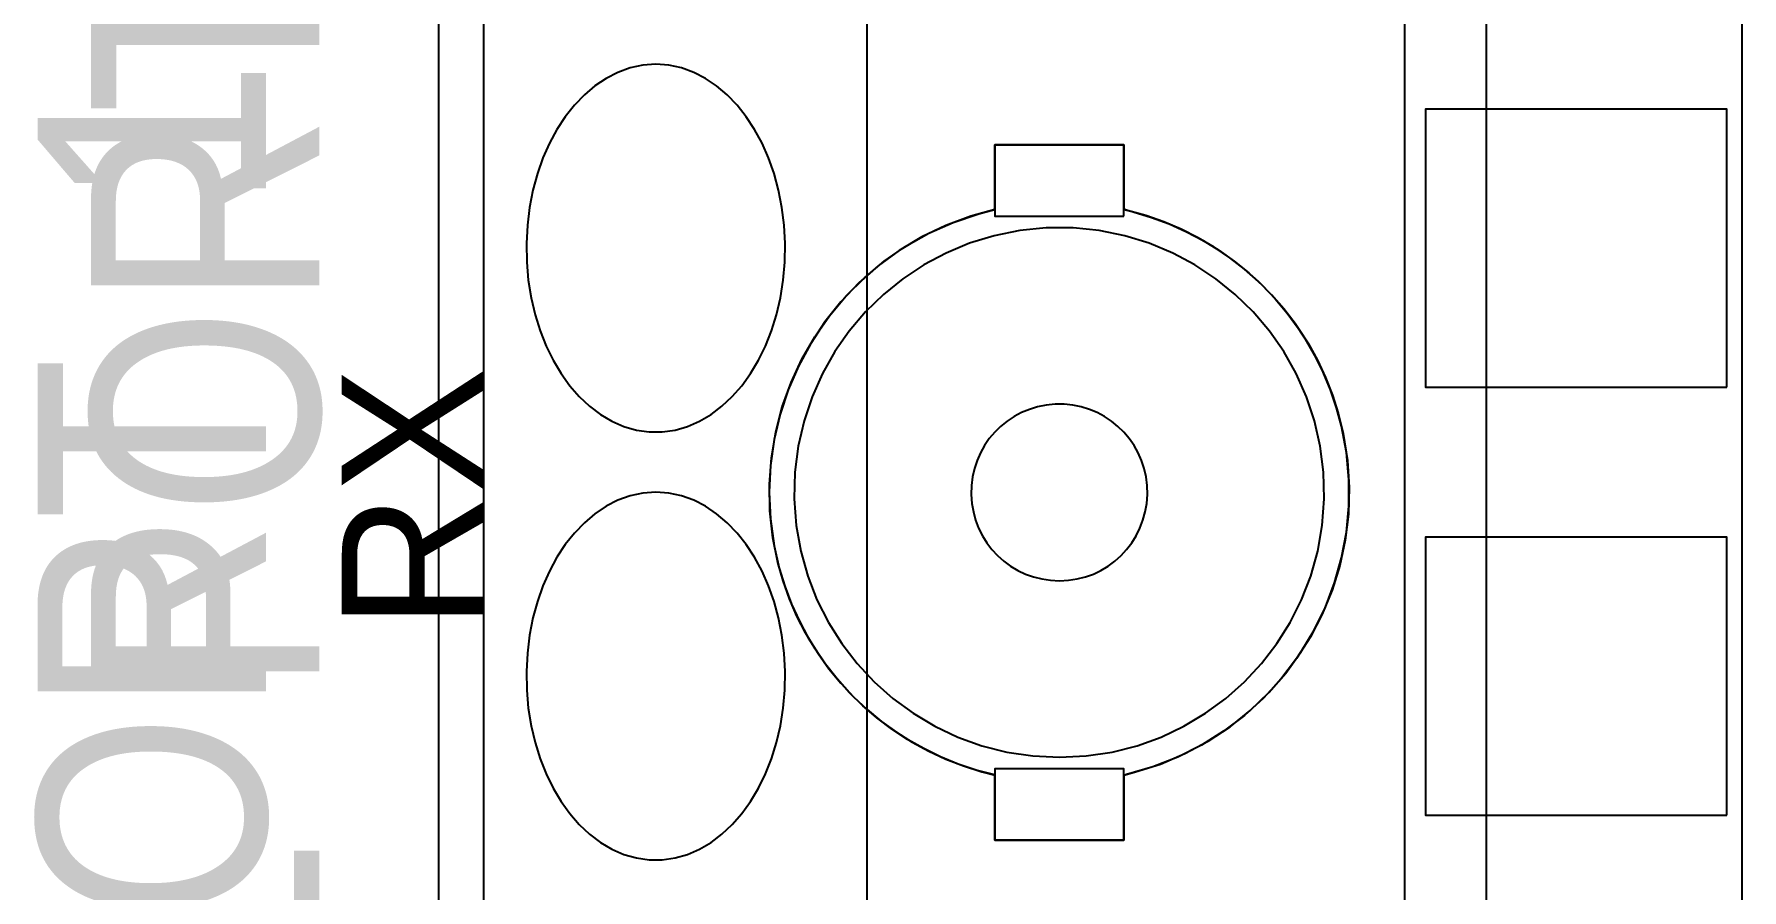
# Model space of a CAD drawing. Extents: x -11 to 35.7, y -8.8 to 26.3.
# Drawn here: x 20.533 to 21.331, y 9.202 to 9.602 of the extents above; entities that cross this region are included whole.
import ezdxf

# ---------------------------------------------------------------- set-up
doc = ezdxf.new("R2010")
doc.units = 0
doc.header["$MEASUREMENT"] = 0
for name, color, linetype in [('3_01___1__10-100BASE_T__A', 7, 'CONTINUOUS'), ('3_02___1__10-100BASE_T__EI', 7, 'CONTINUOUS'), ('3_03___1__100BASE_FX_MM_LC', 7, 'CONTINUOUS'), ('3_04___1__100BASE_FX_MM_LC', 7, 'CONTINUOUS'), ('3_05___2__10-100BASE_T__EI', 7, 'CONTINUOUS'), ('3_06___2__100BASE_FX_MM_LC', 7, 'CONTINUOUS'), ('3_07___1__10-100BASE_T___1', 7, 'CONTINUOUS'), ('3_08___1__10-100BASE_T___1', 7, 'CONTINUOUS'), ('3_09___2__10-100BASE_T___1', 7, 'CONTINUOUS'), ('3_10___2__100BASE_FX_MM_LC', 7, 'CONTINUOUS')]:
    doc.layers.add(name, color=color, linetype=linetype)

msp = doc.modelspace()

# ---------------------------------------------------------------- linework, layer by layer
at = {"layer": '3_01___1__10-100BASE_T__A'}
for points in [[(21.21171, 9.14373), (21.21171, 9.23354), (21.21171, 9.32518), (21.21171, 9.41621), (21.21171, 9.50418), (21.21171, 9.58662), (21.21171, 9.66108)], [(20.74288, 9.65571), (20.74288, 9.5817), (20.74288, 9.49976), (20.74288, 9.41233), (20.74288, 9.32186), (20.74288, 9.23077), (20.74288, 9.14151)]]:
    msp.add_lwpolyline(points, dxfattribs=at)
at = {"layer": '3_02___1__10-100BASE_T__EI'}
for points in [[(20.92202, 9.80191), (20.92202, 8.80191)], [(21.17357, 8.80191), (21.17357, 9.80191)], [(20.72202, 9.16213), (20.72202, 9.24596), (20.72202, 9.33125), (20.72202, 9.41578), (20.72202, 9.49733), (20.72202, 9.57369), (20.72202, 9.64264)], [(21.33101, 9.63038), (21.33101, 9.55987), (21.33101, 9.48237), (21.33101, 9.40009), (21.33101, 9.31525), (21.33101, 9.23006), (21.33101, 9.14675)], [(21.32393, 9.43689), (21.32393, 9.56688), (21.18309, 9.56688), (21.18309, 9.43689), (21.32393, 9.43689)], [(21.32393, 9.23688), (21.32393, 9.3669), (21.18309, 9.3669), (21.18309, 9.23688), (21.32393, 9.23688)]]:
    msp.add_lwpolyline(points, dxfattribs=at)
for points in [[(20.82342, 9.58785), (20.81733, 9.58742), (20.81141, 9.58616), (20.80569, 9.5841), (20.8002, 9.58129), (20.79498, 9.57778), (20.79004, 9.57359), (20.78542, 9.56878), (20.78115, 9.56338), (20.77725, 9.55744), (20.77376, 9.551), (20.7707, 9.54409), (20.76811, 9.53676), (20.76601, 9.52905), (20.76443, 9.52101), (20.7634, 9.51267), (20.76295, 9.50407), (20.7631, 9.49538), (20.76384, 9.48691), (20.76515, 9.47871), (20.767, 9.47083), (20.76935, 9.46331), (20.77218, 9.45619), (20.77545, 9.44951), (20.77915, 9.44332), (20.78324, 9.43764), (20.78769, 9.43253), (20.79247, 9.42803), (20.79755, 9.42418), (20.80291, 9.42101), (20.80852, 9.41857), (20.81434, 9.41691), (20.82035, 9.41606), (20.82648, 9.41606), (20.83249, 9.41691), (20.83832, 9.41857), (20.84392, 9.42101), (20.84928, 9.42418), (20.85437, 9.42803), (20.85915, 9.43253), (20.8636, 9.43764), (20.86769, 9.44332), (20.87138, 9.44951), (20.87466, 9.45619), (20.87749, 9.46331), (20.87984, 9.47083), (20.88169, 9.47871), (20.883, 9.48691), (20.88374, 9.49538), (20.88389, 9.50407), (20.88344, 9.51267), (20.88241, 9.52101), (20.88083, 9.52905), (20.87873, 9.53676), (20.87613, 9.54409), (20.87308, 9.551), (20.86959, 9.55744), (20.86569, 9.56338), (20.86142, 9.56878), (20.8568, 9.57359), (20.85186, 9.57778), (20.84664, 9.58129), (20.84115, 9.5841), (20.83543, 9.58616), (20.82951, 9.58742)], [(20.82342, 9.38787), (20.81733, 9.38744), (20.81141, 9.38618), (20.80569, 9.38412), (20.8002, 9.38131), (20.79498, 9.3778), (20.79004, 9.37361), (20.78542, 9.3688), (20.78115, 9.36341), (20.77725, 9.35746), (20.77376, 9.35102), (20.7707, 9.34411), (20.76811, 9.33678), (20.76601, 9.32908), (20.76443, 9.32103), (20.7634, 9.31269), (20.76295, 9.30409), (20.7631, 9.2954), (20.76384, 9.28693), (20.76515, 9.27873), (20.767, 9.27085), (20.76935, 9.26333), (20.77218, 9.25621), (20.77545, 9.24953), (20.77915, 9.24334), (20.78324, 9.23766), (20.78769, 9.23256), (20.79247, 9.22805), (20.79755, 9.2242), (20.80291, 9.22103), (20.80852, 9.2186), (20.81434, 9.21693), (20.82035, 9.21608), (20.82648, 9.21608), (20.83249, 9.21693), (20.83832, 9.2186), (20.84392, 9.22103), (20.84928, 9.2242), (20.85437, 9.22805), (20.85915, 9.23256), (20.8636, 9.23766), (20.86769, 9.24334), (20.87138, 9.24953), (20.87466, 9.25621), (20.87749, 9.26333), (20.87984, 9.27085), (20.88169, 9.27873), (20.883, 9.28693), (20.88374, 9.2954), (20.88389, 9.30409), (20.88344, 9.31269), (20.88241, 9.32103), (20.88083, 9.32908), (20.87873, 9.33678), (20.87613, 9.34411), (20.87308, 9.35102), (20.86959, 9.35746), (20.86569, 9.36341), (20.86142, 9.3688), (20.8568, 9.37361), (20.85186, 9.3778), (20.84664, 9.38131), (20.84115, 9.38412), (20.83543, 9.38618), (20.82951, 9.38744)]]:
    msp.add_lwpolyline(points, close=True, dxfattribs=at)
at = {"layer": '3_03___1__100BASE_FX_MM_LC'}
for points in [[(21.21171, 9.11752), (21.21171, 9.20629), (21.21171, 9.29764), (21.21171, 9.38911), (21.21171, 9.47825), (21.21171, 9.56261), (21.21171, 9.63972)], [(20.74288, 9.60485), (20.74288, 9.52503), (20.74288, 9.43899), (20.74288, 9.34917), (20.74288, 9.25801), (20.74288, 9.16795)]]:
    msp.add_lwpolyline(points, dxfattribs=at)
at = {"layer": '3_04___1__100BASE_FX_MM_LC'}
for points in [[(20.92202, 9.80191), (20.92202, 8.80191)], [(21.17357, 8.80191), (21.17357, 9.80191)], [(20.72202, 9.16213), (20.72202, 9.24596), (20.72202, 9.33125), (20.72202, 9.41578), (20.72202, 9.49733), (20.72202, 9.57369), (20.72202, 9.64264)], [(21.33101, 9.63038), (21.33101, 9.55987), (21.33101, 9.48237), (21.33101, 9.40009), (21.33101, 9.31525), (21.33101, 9.23006), (21.33101, 9.14675)], [(21.32393, 9.43689), (21.32393, 9.56688), (21.18309, 9.56688), (21.18309, 9.43689), (21.32393, 9.43689)], [(21.32393, 9.23688), (21.32393, 9.3669), (21.18309, 9.3669), (21.18309, 9.23688), (21.32393, 9.23688)]]:
    msp.add_lwpolyline(points, dxfattribs=at)
for points in [[(20.82342, 9.58785), (20.81733, 9.58742), (20.81141, 9.58616), (20.80569, 9.5841), (20.8002, 9.58129), (20.79498, 9.57778), (20.79004, 9.57359), (20.78542, 9.56878), (20.78115, 9.56338), (20.77725, 9.55744), (20.77376, 9.551), (20.7707, 9.54409), (20.76811, 9.53676), (20.76601, 9.52905), (20.76443, 9.52101), (20.7634, 9.51267), (20.76295, 9.50407), (20.7631, 9.49538), (20.76384, 9.48691), (20.76515, 9.47871), (20.767, 9.47083), (20.76935, 9.46331), (20.77218, 9.45619), (20.77545, 9.44951), (20.77915, 9.44332), (20.78324, 9.43764), (20.78769, 9.43253), (20.79247, 9.42803), (20.79755, 9.42418), (20.80291, 9.42101), (20.80852, 9.41857), (20.81434, 9.41691), (20.82035, 9.41606), (20.82648, 9.41606), (20.83249, 9.41691), (20.83832, 9.41857), (20.84392, 9.42101), (20.84928, 9.42418), (20.85437, 9.42803), (20.85915, 9.43253), (20.8636, 9.43764), (20.86769, 9.44332), (20.87138, 9.44951), (20.87466, 9.45619), (20.87749, 9.46331), (20.87984, 9.47083), (20.88169, 9.47871), (20.883, 9.48691), (20.88374, 9.49538), (20.88389, 9.50407), (20.88344, 9.51267), (20.88241, 9.52101), (20.88083, 9.52905), (20.87873, 9.53676), (20.87613, 9.54409), (20.87308, 9.551), (20.86959, 9.55744), (20.86569, 9.56338), (20.86142, 9.56878), (20.8568, 9.57359), (20.85186, 9.57778), (20.84664, 9.58129), (20.84115, 9.5841), (20.83543, 9.58616), (20.82951, 9.58742)], [(20.82342, 9.38787), (20.81733, 9.38744), (20.81141, 9.38618), (20.80569, 9.38412), (20.8002, 9.38131), (20.79498, 9.3778), (20.79004, 9.37361), (20.78542, 9.3688), (20.78115, 9.36341), (20.77725, 9.35746), (20.77376, 9.35102), (20.7707, 9.34411), (20.76811, 9.33678), (20.76601, 9.32908), (20.76443, 9.32103), (20.7634, 9.31269), (20.76295, 9.30409), (20.7631, 9.2954), (20.76384, 9.28693), (20.76515, 9.27873), (20.767, 9.27085), (20.76935, 9.26333), (20.77218, 9.25621), (20.77545, 9.24953), (20.77915, 9.24334), (20.78324, 9.23766), (20.78769, 9.23256), (20.79247, 9.22805), (20.79755, 9.2242), (20.80291, 9.22103), (20.80852, 9.2186), (20.81434, 9.21693), (20.82035, 9.21608), (20.82648, 9.21608), (20.83249, 9.21693), (20.83832, 9.2186), (20.84392, 9.22103), (20.84928, 9.2242), (20.85437, 9.22805), (20.85915, 9.23256), (20.8636, 9.23766), (20.86769, 9.24334), (20.87138, 9.24953), (20.87466, 9.25621), (20.87749, 9.26333), (20.87984, 9.27085), (20.88169, 9.27873), (20.883, 9.28693), (20.88374, 9.2954), (20.88389, 9.30409), (20.88344, 9.31269), (20.88241, 9.32103), (20.88083, 9.32908), (20.87873, 9.33678), (20.87613, 9.34411), (20.87308, 9.35102), (20.86959, 9.35746), (20.86569, 9.36341), (20.86142, 9.3688), (20.8568, 9.37361), (20.85186, 9.3778), (20.84664, 9.38131), (20.84115, 9.38412), (20.83543, 9.38618), (20.82951, 9.38744)]]:
    msp.add_lwpolyline(points, close=True, dxfattribs=at)
at = {"layer": '3_05___2__10-100BASE_T__EI'}
for points in [[(20.92202, 9.80191), (20.92202, 8.80191)], [(21.17357, 8.80191), (21.17357, 9.80191)], [(20.72202, 9.16213), (20.72202, 9.24596), (20.72202, 9.33125), (20.72202, 9.41578), (20.72202, 9.49733), (20.72202, 9.57369), (20.72202, 9.64264)], [(21.33101, 9.63038), (21.33101, 9.55987), (21.33101, 9.48237), (21.33101, 9.40009), (21.33101, 9.31525), (21.33101, 9.23006), (21.33101, 9.14675)], [(21.32393, 9.43689), (21.32393, 9.56688), (21.18309, 9.56688), (21.18309, 9.43689), (21.32393, 9.43689)], [(21.32393, 9.23688), (21.32393, 9.3669), (21.18309, 9.3669), (21.18309, 9.23688), (21.32393, 9.23688)]]:
    msp.add_lwpolyline(points, dxfattribs=at)
for points in [[(20.82342, 9.58785), (20.81733, 9.58742), (20.81141, 9.58616), (20.80569, 9.5841), (20.8002, 9.58129), (20.79498, 9.57778), (20.79004, 9.57359), (20.78542, 9.56878), (20.78115, 9.56338), (20.77725, 9.55744), (20.77376, 9.551), (20.7707, 9.54409), (20.76811, 9.53676), (20.76601, 9.52905), (20.76443, 9.52101), (20.7634, 9.51267), (20.76295, 9.50407), (20.7631, 9.49538), (20.76384, 9.48691), (20.76515, 9.47871), (20.767, 9.47083), (20.76935, 9.46331), (20.77218, 9.45619), (20.77545, 9.44951), (20.77915, 9.44332), (20.78324, 9.43764), (20.78769, 9.43253), (20.79247, 9.42803), (20.79755, 9.42418), (20.80291, 9.42101), (20.80852, 9.41857), (20.81434, 9.41691), (20.82035, 9.41606), (20.82648, 9.41606), (20.83249, 9.41691), (20.83832, 9.41857), (20.84392, 9.42101), (20.84928, 9.42418), (20.85437, 9.42803), (20.85915, 9.43253), (20.8636, 9.43764), (20.86769, 9.44332), (20.87138, 9.44951), (20.87466, 9.45619), (20.87749, 9.46331), (20.87984, 9.47083), (20.88169, 9.47871), (20.883, 9.48691), (20.88374, 9.49538), (20.88389, 9.50407), (20.88344, 9.51267), (20.88241, 9.52101), (20.88083, 9.52905), (20.87873, 9.53676), (20.87613, 9.54409), (20.87308, 9.551), (20.86959, 9.55744), (20.86569, 9.56338), (20.86142, 9.56878), (20.8568, 9.57359), (20.85186, 9.57778), (20.84664, 9.58129), (20.84115, 9.5841), (20.83543, 9.58616), (20.82951, 9.58742)], [(20.82342, 9.38787), (20.81733, 9.38744), (20.81141, 9.38618), (20.80569, 9.38412), (20.8002, 9.38131), (20.79498, 9.3778), (20.79004, 9.37361), (20.78542, 9.3688), (20.78115, 9.36341), (20.77725, 9.35746), (20.77376, 9.35102), (20.7707, 9.34411), (20.76811, 9.33678), (20.76601, 9.32908), (20.76443, 9.32103), (20.7634, 9.31269), (20.76295, 9.30409), (20.7631, 9.2954), (20.76384, 9.28693), (20.76515, 9.27873), (20.767, 9.27085), (20.76935, 9.26333), (20.77218, 9.25621), (20.77545, 9.24953), (20.77915, 9.24334), (20.78324, 9.23766), (20.78769, 9.23256), (20.79247, 9.22805), (20.79755, 9.2242), (20.80291, 9.22103), (20.80852, 9.2186), (20.81434, 9.21693), (20.82035, 9.21608), (20.82648, 9.21608), (20.83249, 9.21693), (20.83832, 9.2186), (20.84392, 9.22103), (20.84928, 9.2242), (20.85437, 9.22805), (20.85915, 9.23256), (20.8636, 9.23766), (20.86769, 9.24334), (20.87138, 9.24953), (20.87466, 9.25621), (20.87749, 9.26333), (20.87984, 9.27085), (20.88169, 9.27873), (20.883, 9.28693), (20.88374, 9.2954), (20.88389, 9.30409), (20.88344, 9.31269), (20.88241, 9.32103), (20.88083, 9.32908), (20.87873, 9.33678), (20.87613, 9.34411), (20.87308, 9.35102), (20.86959, 9.35746), (20.86569, 9.36341), (20.86142, 9.3688), (20.8568, 9.37361), (20.85186, 9.3778), (20.84664, 9.38131), (20.84115, 9.38412), (20.83543, 9.38618), (20.82951, 9.38744)]]:
    msp.add_lwpolyline(points, close=True, dxfattribs=at)
at = {"layer": '3_06___2__100BASE_FX_MM_LC'}
for points in [[(20.92202, 9.80191), (20.92202, 8.80191)], [(21.17357, 8.80191), (21.17357, 9.80191)], [(20.72202, 9.16213), (20.72202, 9.24596), (20.72202, 9.33125), (20.72202, 9.41578), (20.72202, 9.49733), (20.72202, 9.57369), (20.72202, 9.64264)], [(21.33101, 9.63038), (21.33101, 9.55987), (21.33101, 9.48237), (21.33101, 9.40009), (21.33101, 9.31525), (21.33101, 9.23006), (21.33101, 9.14675)], [(21.32393, 9.43689), (21.32393, 9.56688), (21.18309, 9.56688), (21.18309, 9.43689), (21.32393, 9.43689)], [(21.32393, 9.23688), (21.32393, 9.3669), (21.18309, 9.3669), (21.18309, 9.23688), (21.32393, 9.23688)]]:
    msp.add_lwpolyline(points, dxfattribs=at)
for points in [[(20.82342, 9.58785), (20.81733, 9.58742), (20.81141, 9.58616), (20.80569, 9.5841), (20.8002, 9.58129), (20.79498, 9.57778), (20.79004, 9.57359), (20.78542, 9.56878), (20.78115, 9.56338), (20.77725, 9.55744), (20.77376, 9.551), (20.7707, 9.54409), (20.76811, 9.53676), (20.76601, 9.52905), (20.76443, 9.52101), (20.7634, 9.51267), (20.76295, 9.50407), (20.7631, 9.49538), (20.76384, 9.48691), (20.76515, 9.47871), (20.767, 9.47083), (20.76935, 9.46331), (20.77218, 9.45619), (20.77545, 9.44951), (20.77915, 9.44332), (20.78324, 9.43764), (20.78769, 9.43253), (20.79247, 9.42803), (20.79755, 9.42418), (20.80291, 9.42101), (20.80852, 9.41857), (20.81434, 9.41691), (20.82035, 9.41606), (20.82648, 9.41606), (20.83249, 9.41691), (20.83832, 9.41857), (20.84392, 9.42101), (20.84928, 9.42418), (20.85437, 9.42803), (20.85915, 9.43253), (20.8636, 9.43764), (20.86769, 9.44332), (20.87138, 9.44951), (20.87466, 9.45619), (20.87749, 9.46331), (20.87984, 9.47083), (20.88169, 9.47871), (20.883, 9.48691), (20.88374, 9.49538), (20.88389, 9.50407), (20.88344, 9.51267), (20.88241, 9.52101), (20.88083, 9.52905), (20.87873, 9.53676), (20.87613, 9.54409), (20.87308, 9.551), (20.86959, 9.55744), (20.86569, 9.56338), (20.86142, 9.56878), (20.8568, 9.57359), (20.85186, 9.57778), (20.84664, 9.58129), (20.84115, 9.5841), (20.83543, 9.58616), (20.82951, 9.58742)], [(20.82342, 9.38787), (20.81733, 9.38744), (20.81141, 9.38618), (20.80569, 9.38412), (20.8002, 9.38131), (20.79498, 9.3778), (20.79004, 9.37361), (20.78542, 9.3688), (20.78115, 9.36341), (20.77725, 9.35746), (20.77376, 9.35102), (20.7707, 9.34411), (20.76811, 9.33678), (20.76601, 9.32908), (20.76443, 9.32103), (20.7634, 9.31269), (20.76295, 9.30409), (20.7631, 9.2954), (20.76384, 9.28693), (20.76515, 9.27873), (20.767, 9.27085), (20.76935, 9.26333), (20.77218, 9.25621), (20.77545, 9.24953), (20.77915, 9.24334), (20.78324, 9.23766), (20.78769, 9.23256), (20.79247, 9.22805), (20.79755, 9.2242), (20.80291, 9.22103), (20.80852, 9.2186), (20.81434, 9.21693), (20.82035, 9.21608), (20.82648, 9.21608), (20.83249, 9.21693), (20.83832, 9.2186), (20.84392, 9.22103), (20.84928, 9.2242), (20.85437, 9.22805), (20.85915, 9.23256), (20.8636, 9.23766), (20.86769, 9.24334), (20.87138, 9.24953), (20.87466, 9.25621), (20.87749, 9.26333), (20.87984, 9.27085), (20.88169, 9.27873), (20.883, 9.28693), (20.88374, 9.2954), (20.88389, 9.30409), (20.88344, 9.31269), (20.88241, 9.32103), (20.88083, 9.32908), (20.87873, 9.33678), (20.87613, 9.34411), (20.87308, 9.35102), (20.86959, 9.35746), (20.86569, 9.36341), (20.86142, 9.3688), (20.8568, 9.37361), (20.85186, 9.3778), (20.84664, 9.38131), (20.84115, 9.38412), (20.83543, 9.38618), (20.82951, 9.38744)]]:
    msp.add_lwpolyline(points, close=True, dxfattribs=at)
at = {"layer": '3_07___1__10-100BASE_T___1'}
for points in [[(20.98187, 9.22522), (20.98245, 9.22522), (20.9841, 9.22522), (20.98667, 9.22522), (20.99004, 9.22522), (20.99406, 9.22522), (20.99859, 9.22522), (21.00348, 9.22522), (21.00861, 9.22522), (21.01383, 9.22522), (21.019, 9.22522), (21.02398, 9.22522), (21.02864, 9.22522), (21.03282, 9.22522), (21.0364, 9.22522), (21.03923, 9.22522), (21.04117, 9.22522), (21.04209, 9.22522), (21.04214, 9.22537), (21.04214, 9.22605), (21.04214, 9.22722), (21.04214, 9.22881), (21.04214, 9.23075), (21.04214, 9.23297), (21.04214, 9.2354), (21.04214, 9.23796), (21.04214, 9.2406), (21.04214, 9.24323), (21.04214, 9.24578), (21.04214, 9.24819), (21.04214, 9.25039), (21.04214, 9.2523), (21.04214, 9.25385), (21.04214, 9.25498), (21.04214, 9.2556), (21.04714, 9.25695), (21.05924, 9.2608), (21.07075, 9.26568), (21.08162, 9.27153), (21.09181, 9.27828), (21.10128, 9.28588), (21.10999, 9.29424), (21.1179, 9.30332), (21.12496, 9.31305), (21.13114, 9.32335), (21.1364, 9.33418), (21.14069, 9.34546), (21.14397, 9.35713), (21.1462, 9.36912), (21.14734, 9.38137), (21.14735, 9.39382), (21.14619, 9.40641), (21.14391, 9.41867), (21.1416, 9.42735), (21.13874, 9.43578), (21.13535, 9.44396), (21.13145, 9.45184), (21.12706, 9.45943), (21.12221, 9.46669), (21.11691, 9.4736), (21.11118, 9.48016), (21.10505, 9.48633), (21.09853, 9.4921), (21.09165, 9.49745), (21.08443, 9.50235), (21.07688, 9.50679), (21.06903, 9.51075), (21.06091, 9.51421), (21.05252, 9.51715), (21.04389, 9.51954), (21.04214, 9.52014), (21.04214, 9.52087), (21.04214, 9.52208), (21.04214, 9.5237), (21.04214, 9.52566), (21.04214, 9.52789), (21.04214, 9.53032), (21.04214, 9.53288), (21.04214, 9.5355), (21.04214, 9.53811), (21.04214, 9.54063), (21.04214, 9.54301), (21.04214, 9.54517), (21.04214, 9.54703), (21.04214, 9.54854), (21.04214, 9.54961), (21.04214, 9.55018), (21.04199, 9.55025), (21.04086, 9.55025), (21.03873, 9.55025), (21.03574, 9.55025), (21.03203, 9.55025), (21.02774, 9.55025), (21.02301, 9.55025), (21.01798, 9.55025), (21.01279, 9.55025), (21.00758, 9.55025), (21.00248, 9.55025), (20.99765, 9.55025), (20.99321, 9.55025), (20.98931, 9.55025), (20.98609, 9.55025), (20.98369, 9.55025), (20.98224, 9.55025), (20.98187, 9.55024), (20.98187, 9.54984), (20.98187, 9.54891), (20.98187, 9.54753), (20.98187, 9.54576), (20.98187, 9.54369), (20.98187, 9.54137), (20.98187, 9.53888), (20.98187, 9.53628), (20.98187, 9.53366), (20.98187, 9.53107), (20.98187, 9.5286), (20.98187, 9.5263), (20.98187, 9.52425), (20.98187, 9.52252), (20.98187, 9.52118), (20.98187, 9.5203), (20.98187, 9.51995), (20.97074, 9.51692), (20.95893, 9.51254), (20.94774, 9.50716), (20.9372, 9.50084), (20.92736, 9.49365), (20.91827, 9.48565), (20.90995, 9.4769), (20.90246, 9.46748), (20.89583, 9.45744), (20.8901, 9.44685), (20.88532, 9.43578), (20.88153, 9.42428), (20.87877, 9.41243), (20.87707, 9.40028), (20.87649, 9.38791), (20.87706, 9.37538), (20.87882, 9.36275), (20.88115, 9.35243), (20.88374, 9.34388), (20.88687, 9.33559), (20.89052, 9.32757), (20.89466, 9.31984), (20.89929, 9.31243), (20.90437, 9.30536), (20.90989, 9.29863), (20.91582, 9.29228), (20.92215, 9.28632), (20.92885, 9.28078), (20.93591, 9.27566), (20.9433, 9.271), (20.951, 9.26681), (20.95899, 9.26311), (20.96725, 9.25991), (20.97577, 9.25725), (20.98187, 9.25568), (20.98187, 9.25522), (20.98187, 9.25424), (20.98187, 9.25281), (20.98187, 9.251), (20.98187, 9.24888), (20.98187, 9.24652), (20.98187, 9.244), (20.98187, 9.24139), (20.98187, 9.23875), (20.98187, 9.23616), (20.98187, 9.23368), (20.98187, 9.23139), (20.98187, 9.22936), (20.98187, 9.22765), (20.98187, 9.22635), (20.98187, 9.22551)], [(21.01217, 9.26398), (21.02461, 9.2646), (21.0367, 9.26643), (21.04838, 9.26939), (21.05959, 9.27343), (21.07028, 9.2785), (21.08037, 9.28453), (21.08982, 9.29146), (21.09856, 9.29924), (21.10653, 9.3078), (21.11368, 9.31709), (21.11993, 9.32704), (21.12524, 9.3376), (21.12955, 9.3487), (21.13279, 9.36029), (21.1349, 9.37231), (21.13583, 9.3847), (21.13551, 9.3972), (21.13399, 9.40938), (21.13131, 9.42117), (21.12753, 9.4325), (21.12271, 9.44332), (21.11692, 9.45356), (21.11021, 9.46318), (21.10265, 9.4721), (21.09428, 9.48027), (21.08518, 9.48762), (21.0754, 9.49411), (21.065, 9.49966), (21.05405, 9.50422), (21.04259, 9.50773), (21.0307, 9.51013), (21.01843, 9.51136), (21.00588, 9.51136), (20.99355, 9.51013), (20.98161, 9.50773), (20.97012, 9.50422), (20.95913, 9.49966), (20.9487, 9.49411), (20.9389, 9.48762), (20.92978, 9.48027), (20.9214, 9.4721), (20.91382, 9.46318), (20.9071, 9.45356), (20.9013, 9.44332), (20.89648, 9.4325), (20.8927, 9.42117), (20.89002, 9.40938), (20.88849, 9.3972), (20.88818, 9.3847), (20.88911, 9.37231), (20.89122, 9.36029), (20.89446, 9.3487), (20.89877, 9.3376), (20.90408, 9.32704), (20.91035, 9.31709), (20.9175, 9.3078), (20.92549, 9.29924), (20.93425, 9.29146), (20.94372, 9.28453), (20.95384, 9.2785), (20.96455, 9.27343), (20.9758, 9.26939), (20.98753, 9.26643), (20.99967, 9.2646)], [(21.01217, 9.3465), (21.01631, 9.34671), (21.02034, 9.34731), (21.02422, 9.3483), (21.02795, 9.34964), (21.0315, 9.35133), (21.03484, 9.35334), (21.03797, 9.35564), (21.04086, 9.35824), (21.0435, 9.36109), (21.04586, 9.36419), (21.04793, 9.36751), (21.04968, 9.37103), (21.0511, 9.37474), (21.05217, 9.37862), (21.05286, 9.38264), (21.05317, 9.38679), (21.05307, 9.39096), (21.05256, 9.39502), (21.05168, 9.39895), (21.05043, 9.40272), (21.04885, 9.40632), (21.04693, 9.40973), (21.04472, 9.41293), (21.04222, 9.4159), (21.03945, 9.41861), (21.03644, 9.42106), (21.0332, 9.42321), (21.02975, 9.42506), (21.02611, 9.42657), (21.0223, 9.42774), (21.01834, 9.42854), (21.01425, 9.42894), (21.01005, 9.42894), (21.00591, 9.42854), (21.0019, 9.42774), (20.99806, 9.42657), (20.99438, 9.42506), (20.99091, 9.42321), (20.98764, 9.42106), (20.98461, 9.41861), (20.98183, 9.4159), (20.97931, 9.41293), (20.97709, 9.40973), (20.97517, 9.40632), (20.97358, 9.40272), (20.97233, 9.39895), (20.97144, 9.39502), (20.97094, 9.39096), (20.97084, 9.38679), (20.97114, 9.38264), (20.97184, 9.37862), (20.97291, 9.37474), (20.97433, 9.37103), (20.97609, 9.36751), (20.97816, 9.36419), (20.98053, 9.36109), (20.98318, 9.35824), (20.98609, 9.35564), (20.98925, 9.35334), (20.99262, 9.35133), (20.9962, 9.34964), (20.99996, 9.3483), (21.00389, 9.34731), (21.00796, 9.34671)]]:
    msp.add_lwpolyline(points, close=True, dxfattribs=at)
for points in [[(21.04214, 9.51686), (21.04214, 9.55025), (20.98187, 9.55025), (20.98187, 9.51686), (21.04214, 9.51686)], [(21.04214, 9.22522), (21.04214, 9.25864), (20.98187, 9.25864), (20.98187, 9.22522), (21.04214, 9.22522)]]:
    msp.add_lwpolyline(points, dxfattribs=at)
at = {"layer": '3_08___1__10-100BASE_T___1'}
for points in [[(20.98187, 9.22522), (20.98245, 9.22522), (20.9841, 9.22522), (20.98667, 9.22522), (20.99004, 9.22522), (20.99406, 9.22522), (20.99859, 9.22522), (21.00348, 9.22522), (21.00861, 9.22522), (21.01383, 9.22522), (21.019, 9.22522), (21.02398, 9.22522), (21.02864, 9.22522), (21.03282, 9.22522), (21.0364, 9.22522), (21.03923, 9.22522), (21.04117, 9.22522), (21.04209, 9.22522), (21.04214, 9.22537), (21.04214, 9.22605), (21.04214, 9.22722), (21.04214, 9.22881), (21.04214, 9.23075), (21.04214, 9.23297), (21.04214, 9.2354), (21.04214, 9.23796), (21.04214, 9.2406), (21.04214, 9.24323), (21.04214, 9.24578), (21.04214, 9.24819), (21.04214, 9.25039), (21.04214, 9.2523), (21.04214, 9.25385), (21.04214, 9.25498), (21.04214, 9.2556), (21.04714, 9.25695), (21.05924, 9.2608), (21.07075, 9.26568), (21.08162, 9.27153), (21.09181, 9.27828), (21.10128, 9.28588), (21.10999, 9.29424), (21.1179, 9.30332), (21.12496, 9.31305), (21.13114, 9.32335), (21.1364, 9.33418), (21.14069, 9.34546), (21.14397, 9.35713), (21.1462, 9.36912), (21.14734, 9.38137), (21.14735, 9.39382), (21.14619, 9.40641), (21.14391, 9.41867), (21.1416, 9.42735), (21.13874, 9.43578), (21.13535, 9.44396), (21.13145, 9.45184), (21.12706, 9.45943), (21.12221, 9.46669), (21.11691, 9.4736), (21.11118, 9.48016), (21.10505, 9.48633), (21.09853, 9.4921), (21.09165, 9.49745), (21.08443, 9.50235), (21.07688, 9.50679), (21.06903, 9.51075), (21.06091, 9.51421), (21.05252, 9.51715), (21.04389, 9.51954), (21.04214, 9.52014), (21.04214, 9.52087), (21.04214, 9.52208), (21.04214, 9.5237), (21.04214, 9.52566), (21.04214, 9.52789), (21.04214, 9.53032), (21.04214, 9.53288), (21.04214, 9.5355), (21.04214, 9.53811), (21.04214, 9.54063), (21.04214, 9.54301), (21.04214, 9.54517), (21.04214, 9.54703), (21.04214, 9.54854), (21.04214, 9.54961), (21.04214, 9.55018), (21.04199, 9.55025), (21.04086, 9.55025), (21.03873, 9.55025), (21.03574, 9.55025), (21.03203, 9.55025), (21.02774, 9.55025), (21.02301, 9.55025), (21.01798, 9.55025), (21.01279, 9.55025), (21.00758, 9.55025), (21.00248, 9.55025), (20.99765, 9.55025), (20.99321, 9.55025), (20.98931, 9.55025), (20.98609, 9.55025), (20.98369, 9.55025), (20.98224, 9.55025), (20.98187, 9.55024), (20.98187, 9.54984), (20.98187, 9.54891), (20.98187, 9.54753), (20.98187, 9.54576), (20.98187, 9.54369), (20.98187, 9.54137), (20.98187, 9.53888), (20.98187, 9.53628), (20.98187, 9.53366), (20.98187, 9.53107), (20.98187, 9.5286), (20.98187, 9.5263), (20.98187, 9.52425), (20.98187, 9.52252), (20.98187, 9.52118), (20.98187, 9.5203), (20.98187, 9.51995), (20.97074, 9.51692), (20.95893, 9.51254), (20.94774, 9.50716), (20.9372, 9.50084), (20.92736, 9.49365), (20.91827, 9.48565), (20.90995, 9.4769), (20.90246, 9.46748), (20.89583, 9.45744), (20.8901, 9.44685), (20.88532, 9.43578), (20.88153, 9.42428), (20.87877, 9.41243), (20.87707, 9.40028), (20.87649, 9.38791), (20.87706, 9.37538), (20.87882, 9.36275), (20.88115, 9.35243), (20.88374, 9.34388), (20.88687, 9.33559), (20.89052, 9.32757), (20.89466, 9.31984), (20.89929, 9.31243), (20.90437, 9.30536), (20.90989, 9.29863), (20.91582, 9.29228), (20.92215, 9.28632), (20.92885, 9.28078), (20.93591, 9.27566), (20.9433, 9.271), (20.951, 9.26681), (20.95899, 9.26311), (20.96725, 9.25991), (20.97577, 9.25725), (20.98187, 9.25568), (20.98187, 9.25522), (20.98187, 9.25424), (20.98187, 9.25281), (20.98187, 9.251), (20.98187, 9.24888), (20.98187, 9.24652), (20.98187, 9.244), (20.98187, 9.24139), (20.98187, 9.23875), (20.98187, 9.23616), (20.98187, 9.23368), (20.98187, 9.23139), (20.98187, 9.22936), (20.98187, 9.22765), (20.98187, 9.22635), (20.98187, 9.22551)], [(21.01217, 9.26398), (21.02461, 9.2646), (21.0367, 9.26643), (21.04838, 9.26939), (21.05959, 9.27343), (21.07028, 9.2785), (21.08037, 9.28453), (21.08982, 9.29146), (21.09856, 9.29924), (21.10653, 9.3078), (21.11368, 9.31709), (21.11993, 9.32704), (21.12524, 9.3376), (21.12955, 9.3487), (21.13279, 9.36029), (21.1349, 9.37231), (21.13583, 9.3847), (21.13551, 9.3972), (21.13399, 9.40938), (21.13131, 9.42117), (21.12753, 9.4325), (21.12271, 9.44332), (21.11692, 9.45356), (21.11021, 9.46318), (21.10265, 9.4721), (21.09428, 9.48027), (21.08518, 9.48762), (21.0754, 9.49411), (21.065, 9.49966), (21.05405, 9.50422), (21.04259, 9.50773), (21.0307, 9.51013), (21.01843, 9.51136), (21.00588, 9.51136), (20.99355, 9.51013), (20.98161, 9.50773), (20.97012, 9.50422), (20.95913, 9.49966), (20.9487, 9.49411), (20.9389, 9.48762), (20.92978, 9.48027), (20.9214, 9.4721), (20.91382, 9.46318), (20.9071, 9.45356), (20.9013, 9.44332), (20.89648, 9.4325), (20.8927, 9.42117), (20.89002, 9.40938), (20.88849, 9.3972), (20.88818, 9.3847), (20.88911, 9.37231), (20.89122, 9.36029), (20.89446, 9.3487), (20.89877, 9.3376), (20.90408, 9.32704), (20.91035, 9.31709), (20.9175, 9.3078), (20.92549, 9.29924), (20.93425, 9.29146), (20.94372, 9.28453), (20.95384, 9.2785), (20.96455, 9.27343), (20.9758, 9.26939), (20.98753, 9.26643), (20.99967, 9.2646)], [(21.01217, 9.3465), (21.01631, 9.34671), (21.02034, 9.34731), (21.02422, 9.3483), (21.02795, 9.34964), (21.0315, 9.35133), (21.03484, 9.35334), (21.03797, 9.35564), (21.04086, 9.35824), (21.0435, 9.36109), (21.04586, 9.36419), (21.04793, 9.36751), (21.04968, 9.37103), (21.0511, 9.37474), (21.05217, 9.37862), (21.05286, 9.38264), (21.05317, 9.38679), (21.05307, 9.39096), (21.05256, 9.39502), (21.05168, 9.39895), (21.05043, 9.40272), (21.04885, 9.40632), (21.04693, 9.40973), (21.04472, 9.41293), (21.04222, 9.4159), (21.03945, 9.41861), (21.03644, 9.42106), (21.0332, 9.42321), (21.02975, 9.42506), (21.02611, 9.42657), (21.0223, 9.42774), (21.01834, 9.42854), (21.01425, 9.42894), (21.01005, 9.42894), (21.00591, 9.42854), (21.0019, 9.42774), (20.99806, 9.42657), (20.99438, 9.42506), (20.99091, 9.42321), (20.98764, 9.42106), (20.98461, 9.41861), (20.98183, 9.4159), (20.97931, 9.41293), (20.97709, 9.40973), (20.97517, 9.40632), (20.97358, 9.40272), (20.97233, 9.39895), (20.97144, 9.39502), (20.97094, 9.39096), (20.97084, 9.38679), (20.97114, 9.38264), (20.97184, 9.37862), (20.97291, 9.37474), (20.97433, 9.37103), (20.97609, 9.36751), (20.97816, 9.36419), (20.98053, 9.36109), (20.98318, 9.35824), (20.98609, 9.35564), (20.98925, 9.35334), (20.99262, 9.35133), (20.9962, 9.34964), (20.99996, 9.3483), (21.00389, 9.34731), (21.00796, 9.34671)]]:
    msp.add_lwpolyline(points, close=True, dxfattribs=at)
for points in [[(21.04214, 9.51686), (21.04214, 9.55025), (20.98187, 9.55025), (20.98187, 9.51686), (21.04214, 9.51686)], [(21.04214, 9.22522), (21.04214, 9.25864), (20.98187, 9.25864), (20.98187, 9.22522), (21.04214, 9.22522)]]:
    msp.add_lwpolyline(points, dxfattribs=at)
at = {"layer": '3_09___2__10-100BASE_T___1'}
for points in [[(20.98187, 9.25571), (20.97319, 9.25799), (20.96475, 9.26082), (20.95656, 9.26416), (20.94866, 9.26802), (20.94105, 9.27235), (20.93376, 9.27715), (20.9268, 9.2824), (20.92021, 9.28807), (20.914, 9.29415), (20.90819, 9.30061), (20.9028, 9.30744), (20.89785, 9.31462), (20.89337, 9.32213), (20.88937, 9.32994), (20.88588, 9.33805), (20.88291, 9.34642), (20.88049, 9.35505), (20.87816, 9.36654), (20.87676, 9.37915), (20.87655, 9.39164), (20.87747, 9.40395), (20.87949, 9.41602), (20.88256, 9.42777), (20.88665, 9.43915), (20.89172, 9.45008), (20.89772, 9.46051), (20.90461, 9.47038), (20.91236, 9.4796), (20.92091, 9.48813), (20.93024, 9.4959), (20.94029, 9.50283), (20.95103, 9.50888), (20.96241, 9.51396), (20.9744, 9.51803), (20.98187, 9.52), (20.98187, 9.52051), (20.98187, 9.52154), (20.98187, 9.523), (20.98187, 9.52483), (20.98187, 9.52697), (20.98187, 9.52932), (20.98187, 9.53184), (20.98187, 9.53445), (20.98187, 9.53707), (20.98187, 9.53964), (20.98187, 9.54208), (20.98187, 9.54434), (20.98187, 9.54633), (20.98187, 9.54798), (20.98187, 9.54924), (20.98187, 9.55001), (20.98187, 9.55025), (20.98257, 9.55025), (20.98431, 9.55025), (20.98698, 9.55025), (20.99042, 9.55025), (20.99449, 9.55025), (20.99906, 9.55025), (21.00399, 9.55025), (21.00913, 9.55025), (21.01435, 9.55025), (21.01951, 9.55025), (21.02447, 9.55025), (21.02908, 9.55025), (21.03321, 9.55025), (21.03672, 9.55025), (21.03947, 9.55025), (21.04131, 9.55025), (21.04212, 9.55025), (21.04214, 9.55006), (21.04214, 9.54934), (21.04214, 9.54813), (21.04214, 9.54651), (21.04214, 9.54455), (21.04214, 9.54232), (21.04214, 9.53989), (21.04214, 9.53733), (21.04214, 9.53471), (21.04214, 9.5321), (21.04214, 9.52957), (21.04214, 9.52719), (21.04214, 9.52504), (21.04214, 9.52317), (21.04214, 9.52167), (21.04214, 9.5206), (21.04214, 9.52003), (21.04651, 9.51888), (21.05506, 9.51632), (21.06337, 9.51323), (21.07142, 9.50962), (21.07918, 9.50551), (21.08663, 9.50093), (21.09375, 9.49589), (21.10052, 9.49041), (21.10693, 9.48452), (21.11294, 9.47823), (21.11854, 9.47157), (21.12371, 9.46454), (21.12843, 9.45718), (21.13267, 9.44951), (21.13642, 9.44153), (21.13965, 9.43328), (21.14235, 9.42477), (21.14466, 9.41526), (21.14667, 9.40262), (21.14747, 9.39007), (21.14712, 9.37767), (21.14564, 9.36549), (21.14309, 9.35359), (21.13951, 9.34203), (21.13492, 9.33088), (21.12939, 9.32021), (21.12294, 9.31007), (21.11561, 9.30053), (21.10746, 9.29166), (21.09852, 9.28351), (21.08883, 9.27617), (21.07843, 9.26968), (21.06736, 9.26411), (21.05567, 9.25953), (21.0434, 9.256), (21.04214, 9.25547), (21.04214, 9.25469), (21.04214, 9.25343), (21.04214, 9.25176), (21.04214, 9.24976), (21.04214, 9.24749), (21.04214, 9.24503), (21.04214, 9.24244), (21.04214, 9.2398), (21.04214, 9.23718), (21.04214, 9.23465), (21.04214, 9.23228), (21.04214, 9.23013), (21.04214, 9.22829), (21.04214, 9.22682), (21.04214, 9.22579), (21.04214, 9.22527), (21.04193, 9.22522), (21.04069, 9.22522), (21.03847, 9.22522), (21.0354, 9.22522), (21.03162, 9.22522), (21.02728, 9.22522), (21.02252, 9.22522), (21.01746, 9.22522), (21.01226, 9.22522), (21.00706, 9.22522), (21.00199, 9.22522), (20.99718, 9.22522), (20.99279, 9.22522), (20.98896, 9.22522), (20.98581, 9.22522), (20.9835, 9.22522), (20.98215, 9.22522), (20.98187, 9.22525), (20.98187, 9.22571), (20.98187, 9.22669), (20.98187, 9.22812), (20.98187, 9.22993), (20.98187, 9.23205), (20.98187, 9.23441), (20.98187, 9.23692), (20.98187, 9.23954), (20.98187, 9.24218), (20.98187, 9.24477), (20.98187, 9.24725), (20.98187, 9.24954), (20.98187, 9.25157), (20.98187, 9.25328), (20.98187, 9.25458), (20.98187, 9.25542)], [(21.01217, 9.26398), (21.02461, 9.2646), (21.0367, 9.26643), (21.04838, 9.26939), (21.05959, 9.27343), (21.07028, 9.2785), (21.08037, 9.28453), (21.08982, 9.29146), (21.09856, 9.29924), (21.10653, 9.3078), (21.11368, 9.31709), (21.11993, 9.32704), (21.12524, 9.3376), (21.12955, 9.3487), (21.13279, 9.36029), (21.1349, 9.37231), (21.13583, 9.3847), (21.13551, 9.3972), (21.13399, 9.40938), (21.13131, 9.42117), (21.12753, 9.4325), (21.12271, 9.44332), (21.11692, 9.45356), (21.11021, 9.46318), (21.10265, 9.4721), (21.09428, 9.48027), (21.08518, 9.48762), (21.0754, 9.49411), (21.065, 9.49966), (21.05405, 9.50422), (21.04259, 9.50773), (21.0307, 9.51013), (21.01843, 9.51136), (21.00588, 9.51136), (20.99355, 9.51013), (20.98161, 9.50773), (20.97012, 9.50422), (20.95913, 9.49966), (20.9487, 9.49411), (20.9389, 9.48762), (20.92978, 9.48027), (20.9214, 9.4721), (20.91382, 9.46318), (20.9071, 9.45356), (20.9013, 9.44332), (20.89648, 9.4325), (20.8927, 9.42117), (20.89002, 9.40938), (20.88849, 9.3972), (20.88818, 9.3847), (20.88911, 9.37231), (20.89122, 9.36029), (20.89446, 9.3487), (20.89877, 9.3376), (20.90408, 9.32704), (20.91035, 9.31709), (20.9175, 9.3078), (20.92549, 9.29924), (20.93425, 9.29146), (20.94372, 9.28453), (20.95384, 9.2785), (20.96455, 9.27343), (20.9758, 9.26939), (20.98753, 9.26643), (20.99967, 9.2646)], [(21.01217, 9.3465), (21.01631, 9.34671), (21.02034, 9.34731), (21.02422, 9.3483), (21.02795, 9.34964), (21.0315, 9.35133), (21.03484, 9.35334), (21.03797, 9.35564), (21.04086, 9.35824), (21.0435, 9.36109), (21.04586, 9.36419), (21.04793, 9.36751), (21.04968, 9.37103), (21.0511, 9.37474), (21.05217, 9.37862), (21.05286, 9.38264), (21.05317, 9.38679), (21.05307, 9.39096), (21.05256, 9.39502), (21.05168, 9.39895), (21.05043, 9.40272), (21.04885, 9.40632), (21.04693, 9.40973), (21.04472, 9.41293), (21.04222, 9.4159), (21.03945, 9.41861), (21.03644, 9.42106), (21.0332, 9.42321), (21.02975, 9.42506), (21.02611, 9.42657), (21.0223, 9.42774), (21.01834, 9.42854), (21.01425, 9.42894), (21.01005, 9.42894), (21.00591, 9.42854), (21.0019, 9.42774), (20.99806, 9.42657), (20.99438, 9.42506), (20.99091, 9.42321), (20.98764, 9.42106), (20.98461, 9.41861), (20.98183, 9.4159), (20.97931, 9.41293), (20.97709, 9.40973), (20.97517, 9.40632), (20.97358, 9.40272), (20.97233, 9.39895), (20.97144, 9.39502), (20.97094, 9.39096), (20.97084, 9.38679), (20.97114, 9.38264), (20.97184, 9.37862), (20.97291, 9.37474), (20.97433, 9.37103), (20.97609, 9.36751), (20.97816, 9.36419), (20.98053, 9.36109), (20.98318, 9.35824), (20.98609, 9.35564), (20.98925, 9.35334), (20.99262, 9.35133), (20.9962, 9.34964), (20.99996, 9.3483), (21.00389, 9.34731), (21.00796, 9.34671)]]:
    msp.add_lwpolyline(points, close=True, dxfattribs=at)
for points in [[(21.04214, 9.51686), (21.04214, 9.55025), (20.98187, 9.55025), (20.98187, 9.51686), (21.04214, 9.51686)], [(21.04214, 9.22522), (21.04214, 9.25864), (20.98187, 9.25864), (20.98187, 9.22522), (21.04214, 9.22522)]]:
    msp.add_lwpolyline(points, dxfattribs=at)
at = {"layer": '3_10___2__100BASE_FX_MM_LC'}
for points in [[(20.98187, 9.25571), (20.97319, 9.25799), (20.96475, 9.26082), (20.95656, 9.26416), (20.94866, 9.26802), (20.94105, 9.27235), (20.93376, 9.27715), (20.9268, 9.2824), (20.92021, 9.28807), (20.914, 9.29415), (20.90819, 9.30061), (20.9028, 9.30744), (20.89785, 9.31462), (20.89337, 9.32213), (20.88937, 9.32994), (20.88588, 9.33805), (20.88291, 9.34642), (20.88049, 9.35505), (20.87816, 9.36654), (20.87676, 9.37915), (20.87655, 9.39164), (20.87747, 9.40395), (20.87949, 9.41602), (20.88256, 9.42777), (20.88665, 9.43915), (20.89172, 9.45008), (20.89772, 9.46051), (20.90461, 9.47038), (20.91236, 9.4796), (20.92091, 9.48813), (20.93024, 9.4959), (20.94029, 9.50283), (20.95103, 9.50888), (20.96241, 9.51396), (20.9744, 9.51803), (20.98187, 9.52), (20.98187, 9.52051), (20.98187, 9.52154), (20.98187, 9.523), (20.98187, 9.52483), (20.98187, 9.52697), (20.98187, 9.52932), (20.98187, 9.53184), (20.98187, 9.53445), (20.98187, 9.53707), (20.98187, 9.53964), (20.98187, 9.54208), (20.98187, 9.54434), (20.98187, 9.54633), (20.98187, 9.54798), (20.98187, 9.54924), (20.98187, 9.55001), (20.98187, 9.55025), (20.98257, 9.55025), (20.98431, 9.55025), (20.98698, 9.55025), (20.99042, 9.55025), (20.99449, 9.55025), (20.99906, 9.55025), (21.00399, 9.55025), (21.00913, 9.55025), (21.01435, 9.55025), (21.01951, 9.55025), (21.02447, 9.55025), (21.02908, 9.55025), (21.03321, 9.55025), (21.03672, 9.55025), (21.03947, 9.55025), (21.04131, 9.55025), (21.04212, 9.55025), (21.04214, 9.55006), (21.04214, 9.54934), (21.04214, 9.54813), (21.04214, 9.54651), (21.04214, 9.54455), (21.04214, 9.54232), (21.04214, 9.53989), (21.04214, 9.53733), (21.04214, 9.53471), (21.04214, 9.5321), (21.04214, 9.52957), (21.04214, 9.52719), (21.04214, 9.52504), (21.04214, 9.52317), (21.04214, 9.52167), (21.04214, 9.5206), (21.04214, 9.52003), (21.04651, 9.51888), (21.05506, 9.51632), (21.06337, 9.51323), (21.07142, 9.50962), (21.07918, 9.50551), (21.08663, 9.50093), (21.09375, 9.49589), (21.10052, 9.49041), (21.10693, 9.48452), (21.11294, 9.47823), (21.11854, 9.47157), (21.12371, 9.46454), (21.12843, 9.45718), (21.13267, 9.44951), (21.13642, 9.44153), (21.13965, 9.43328), (21.14235, 9.42477), (21.14466, 9.41526), (21.14667, 9.40262), (21.14747, 9.39007), (21.14712, 9.37767), (21.14564, 9.36549), (21.14309, 9.35359), (21.13951, 9.34203), (21.13492, 9.33088), (21.12939, 9.32021), (21.12294, 9.31007), (21.11561, 9.30053), (21.10746, 9.29166), (21.09852, 9.28351), (21.08883, 9.27617), (21.07843, 9.26968), (21.06736, 9.26411), (21.05567, 9.25953), (21.0434, 9.256), (21.04214, 9.25547), (21.04214, 9.25469), (21.04214, 9.25343), (21.04214, 9.25176), (21.04214, 9.24976), (21.04214, 9.24749), (21.04214, 9.24503), (21.04214, 9.24244), (21.04214, 9.2398), (21.04214, 9.23718), (21.04214, 9.23465), (21.04214, 9.23228), (21.04214, 9.23013), (21.04214, 9.22829), (21.04214, 9.22682), (21.04214, 9.22579), (21.04214, 9.22527), (21.04193, 9.22522), (21.04069, 9.22522), (21.03847, 9.22522), (21.0354, 9.22522), (21.03162, 9.22522), (21.02728, 9.22522), (21.02252, 9.22522), (21.01746, 9.22522), (21.01226, 9.22522), (21.00706, 9.22522), (21.00199, 9.22522), (20.99718, 9.22522), (20.99279, 9.22522), (20.98896, 9.22522), (20.98581, 9.22522), (20.9835, 9.22522), (20.98215, 9.22522), (20.98187, 9.22525), (20.98187, 9.22571), (20.98187, 9.22669), (20.98187, 9.22812), (20.98187, 9.22993), (20.98187, 9.23205), (20.98187, 9.23441), (20.98187, 9.23692), (20.98187, 9.23954), (20.98187, 9.24218), (20.98187, 9.24477), (20.98187, 9.24725), (20.98187, 9.24954), (20.98187, 9.25157), (20.98187, 9.25328), (20.98187, 9.25458), (20.98187, 9.25542)], [(21.01217, 9.26398), (21.02461, 9.2646), (21.0367, 9.26643), (21.04838, 9.26939), (21.05959, 9.27343), (21.07028, 9.2785), (21.08037, 9.28453), (21.08982, 9.29146), (21.09856, 9.29924), (21.10653, 9.3078), (21.11368, 9.31709), (21.11993, 9.32704), (21.12524, 9.3376), (21.12955, 9.3487), (21.13279, 9.36029), (21.1349, 9.37231), (21.13583, 9.3847), (21.13551, 9.3972), (21.13399, 9.40938), (21.13131, 9.42117), (21.12753, 9.4325), (21.12271, 9.44332), (21.11692, 9.45356), (21.11021, 9.46318), (21.10265, 9.4721), (21.09428, 9.48027), (21.08518, 9.48762), (21.0754, 9.49411), (21.065, 9.49966), (21.05405, 9.50422), (21.04259, 9.50773), (21.0307, 9.51013), (21.01843, 9.51136), (21.00588, 9.51136), (20.99355, 9.51013), (20.98161, 9.50773), (20.97012, 9.50422), (20.95913, 9.49966), (20.9487, 9.49411), (20.9389, 9.48762), (20.92978, 9.48027), (20.9214, 9.4721), (20.91382, 9.46318), (20.9071, 9.45356), (20.9013, 9.44332), (20.89648, 9.4325), (20.8927, 9.42117), (20.89002, 9.40938), (20.88849, 9.3972), (20.88818, 9.3847), (20.88911, 9.37231), (20.89122, 9.36029), (20.89446, 9.3487), (20.89877, 9.3376), (20.90408, 9.32704), (20.91035, 9.31709), (20.9175, 9.3078), (20.92549, 9.29924), (20.93425, 9.29146), (20.94372, 9.28453), (20.95384, 9.2785), (20.96455, 9.27343), (20.9758, 9.26939), (20.98753, 9.26643), (20.99967, 9.2646)], [(21.01217, 9.3465), (21.01631, 9.34671), (21.02034, 9.34731), (21.02422, 9.3483), (21.02795, 9.34964), (21.0315, 9.35133), (21.03484, 9.35334), (21.03797, 9.35564), (21.04086, 9.35824), (21.0435, 9.36109), (21.04586, 9.36419), (21.04793, 9.36751), (21.04968, 9.37103), (21.0511, 9.37474), (21.05217, 9.37862), (21.05286, 9.38264), (21.05317, 9.38679), (21.05307, 9.39096), (21.05256, 9.39502), (21.05168, 9.39895), (21.05043, 9.40272), (21.04885, 9.40632), (21.04693, 9.40973), (21.04472, 9.41293), (21.04222, 9.4159), (21.03945, 9.41861), (21.03644, 9.42106), (21.0332, 9.42321), (21.02975, 9.42506), (21.02611, 9.42657), (21.0223, 9.42774), (21.01834, 9.42854), (21.01425, 9.42894), (21.01005, 9.42894), (21.00591, 9.42854), (21.0019, 9.42774), (20.99806, 9.42657), (20.99438, 9.42506), (20.99091, 9.42321), (20.98764, 9.42106), (20.98461, 9.41861), (20.98183, 9.4159), (20.97931, 9.41293), (20.97709, 9.40973), (20.97517, 9.40632), (20.97358, 9.40272), (20.97233, 9.39895), (20.97144, 9.39502), (20.97094, 9.39096), (20.97084, 9.38679), (20.97114, 9.38264), (20.97184, 9.37862), (20.97291, 9.37474), (20.97433, 9.37103), (20.97609, 9.36751), (20.97816, 9.36419), (20.98053, 9.36109), (20.98318, 9.35824), (20.98609, 9.35564), (20.98925, 9.35334), (20.99262, 9.35133), (20.9962, 9.34964), (20.99996, 9.3483), (21.00389, 9.34731), (21.00796, 9.34671)]]:
    msp.add_lwpolyline(points, close=True, dxfattribs=at)
for points in [[(21.04214, 9.51686), (21.04214, 9.55025), (20.98187, 9.55025), (20.98187, 9.51686), (21.04214, 9.51686)], [(21.04214, 9.22522), (21.04214, 9.25864), (20.98187, 9.25864), (20.98187, 9.22522), (21.04214, 9.22522)]]:
    msp.add_lwpolyline(points, dxfattribs=at)

# ---------------------------------------------------------------- texts
at = {"layer": '3_01___1__10-100BASE_T__A', "insert": (20.66771, 8.78033), "char_height": 0.1067222, "attachment_point": 7, "rotation": 90}
msp.add_mtext('\\fInterstate-Regular|b0|i0|c0|p34;\\W0.875;SERIAL  PORT  1', dxfattribs=at)
at = {"layer": '3_02___1__10-100BASE_T__EI', "insert": (20.66771, 8.78033), "char_height": 0.1067222, "attachment_point": 7, "rotation": 90}
msp.add_mtext('\\fInterstate-Regular|b0|i0|c0|p34;\\W0.875;SERIAL  PORT  1', dxfattribs=at)
at = {"layer": '3_03___1__100BASE_FX_MM_LC', "insert": (20.66771, 8.78033), "char_height": 0.1067222, "attachment_point": 7, "rotation": 90}
msp.add_mtext('\\fInterstate-Regular|b0|i0|c0|p34;\\W0.875;SERIAL  PORT  1', dxfattribs=at)
at = {"layer": '3_04___1__100BASE_FX_MM_LC', "insert": (20.66771, 8.78033), "char_height": 0.1067222, "attachment_point": 7, "rotation": 90}
msp.add_mtext('\\fInterstate-Regular|b0|i0|c0|p34;\\W0.875;SERIAL  PORT  1', dxfattribs=at)
at = {"layer": '3_05___2__10-100BASE_T__EI', "insert": (20.66771, 8.78033), "char_height": 0.1067222, "attachment_point": 7, "rotation": 90}
msp.add_mtext('\\fInterstate-Regular|b0|i0|c0|p34;\\W0.875;SERIAL  PORT  1', dxfattribs=at)
at = {"layer": '3_06___2__100BASE_FX_MM_LC', "insert": (20.66771, 8.78033), "char_height": 0.1067222, "attachment_point": 7, "rotation": 90}
msp.add_mtext('\\fInterstate-Regular|b0|i0|c0|p34;\\W0.875;SERIAL  PORT  1', dxfattribs=at)
at = {"layer": '3_07___1__10-100BASE_T___1', "attachment_point": 7, "rotation": 90}
for s, insert, char_height in [('\\fInterstate-Regular|b0|i0|c0|p34;\\W0.875;SERIAL  PORT  1', (20.64273, 8.59054), 0.1067222), ('\\fInterstate-Regular|b0|i0|c0|p34;\\W1;RX', (20.7428, 9.3235), 0.0661111)]:
    msp.add_mtext(s, dxfattribs=dict(at, insert=insert, char_height=char_height))
at = {"layer": '3_08___1__10-100BASE_T___1', "attachment_point": 7, "rotation": 90}
for s, insert, char_height in [('\\fInterstate-Regular|b0|i0|c0|p34;\\W0.875;SERIAL  PORT  1', (20.64273, 8.59054), 0.1067222), ('\\fInterstate-Regular|b0|i0|c0|p34;\\W1;RX', (20.7428, 9.3235), 0.0661111)]:
    msp.add_mtext(s, dxfattribs=dict(at, insert=insert, char_height=char_height))
at = {"layer": '3_09___2__10-100BASE_T___1', "attachment_point": 7, "rotation": 90}
for s, insert, char_height in [('\\fInterstate-Regular|b0|i0|c0|p34;\\W0.875;SERIAL  PORT  1', (20.64273, 8.59054), 0.1067222), ('\\fInterstate-Regular|b0|i0|c0|p34;\\W1;RX', (20.7428, 9.3235), 0.0661111)]:
    msp.add_mtext(s, dxfattribs=dict(at, insert=insert, char_height=char_height))
at = {"layer": '3_10___2__100BASE_FX_MM_LC', "attachment_point": 7, "rotation": 90}
for s, insert, char_height in [('\\fInterstate-Regular|b0|i0|c0|p34;\\W0.875;SERIAL  PORT  1', (20.64273, 8.59054), 0.1067222), ('\\fInterstate-Regular|b0|i0|c0|p34;\\W1;RX', (20.7428, 9.3235), 0.0661111)]:
    msp.add_mtext(s, dxfattribs=dict(at, insert=insert, char_height=char_height))

doc.saveas('drawing.dxf')
